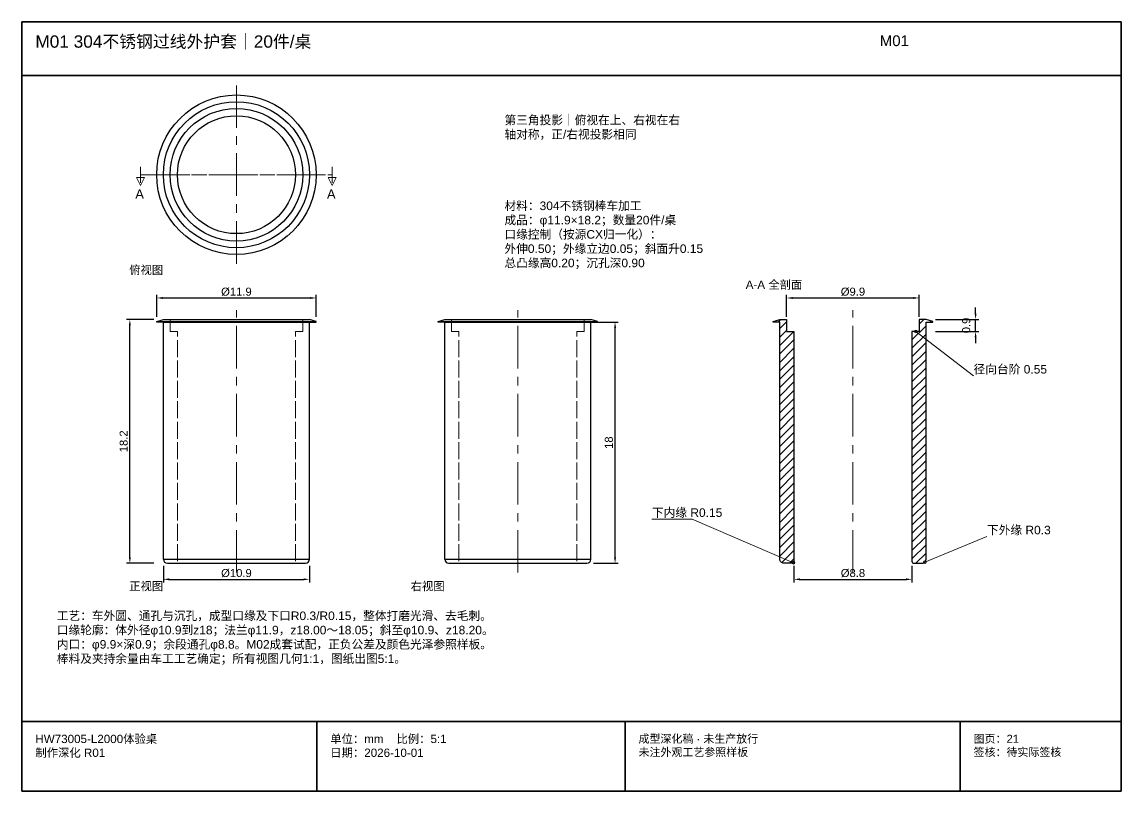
# Model space of a CAD drawing. Header units: millimetres. Extents: x 50 to 288830, y 0 to 4150.
# Drawn here: x 240001 to 240083, y 1 to 58.4 of the extents above; entities that cross this region are included whole.
import ezdxf

# ---------------------------------------------------------------- set-up
doc = ezdxf.new("R2010")
doc.units = ezdxf.units.MM
doc.linetypes.add('CENTER', pattern=[5.08, 3.175, -0.635, 0.635, -0.635])
doc.linetypes.add('DASHED', pattern=[1.524, 1.27, -0.254])
for name, color, linetype, lineweight in [('CENTER', 8, 'CENTER', 13), ('DIM', 7, 'Continuous', 13), ('FRAME', 7, 'Continuous', 35), ('HATCH', 8, 'Continuous', 9), ('HIDDEN', 8, 'DASHED', 13), ('NOTE', 7, 'Continuous', 18), ('OUTLINE', 7, 'Continuous', 25)]:
    doc.layers.add(name, color=color, linetype=linetype, lineweight=lineweight)
doc.styles.add('CN', font='Arial Unicode.ttf')
doc.dimstyles.new('D0_2', dxfattribs={"dimtxt": 0.6, "dimasz": 0.44, "dimexe": 0.24, "dimexo": 0.2, "dimgap": 0.16, "dimtad": 1, "dimdsep": 46, "dimtxsty": 'CN', "dimcen": 2.5, "dimclrd": 7, "dimclre": 7, "dimclrt": 7, "dimazin": 3, "dimtfac": 1, "dimtmove": 0, "dimatfit": 3})

msp = doc.modelspace()

# ---------------------------------------------------------------- hatches: boundary and pattern name
at = {"layer": 'HATCH'}
h = msp.add_hatch(dxfattribs=at)
h.set_pattern_fill('ANSI31', scale=0.14)
h.paths.add_polyline_path([(240057.55, 18.3), (240057.55, 36), (240057.05, 36), (240057.05, 36.05), (240057.55, 36.2), (240058.05, 36.2), (240058.05, 35.3), (240058.6, 35.3), (240058.6, 18.15, -0.414214), (240058.45, 18), (240057.85, 18, -0.414214)])
h = msp.add_hatch(dxfattribs=at)
h.set_pattern_fill('ANSI31', scale=0.14)
h.paths.add_polyline_path([(240068.45, 18.3), (240068.45, 36), (240068.95, 36), (240068.95, 36.05), (240068.45, 36.2), (240067.95, 36.2), (240067.95, 35.3), (240067.4, 35.3), (240067.4, 18.15, 0.414214), (240067.55, 18), (240068.15, 18, 0.414214)])

# ---------------------------------------------------------------- linework, layer by layer
at = {"layer": 'CENTER'}
for p, q in [((240017, 40.35), (240017, 53.65)), ((240009.85, 47), (240024.15, 47)), ((240010.35, 47), (240023.65, 47)), ((240017, 17.3), (240017, 36.9)), ((240038, 17.3), (240038, 36.9)), ((240063, 17.3), (240063, 36.9))]:
    msp.add_line(p, q, dxfattribs=at)
at = {"layer": 'DIM'}
for p, q in [((240009.85, 46.4), (240009.85, 47.6)), ((240024.15, 46.4), (240024.15, 47.6))]:
    msp.add_line(p, q, dxfattribs=at)
for points in [[(240009.85, 46.2), (240009.55, 46.8), (240010.15, 46.8)], [(240024.15, 46.2), (240023.85, 46.8), (240024.45, 46.8)]]:
    msp.add_lwpolyline(points, close=True, dxfattribs=at)
for points in [[(240067.68, 35.3), (240072, 32), (240072, 32)], [(240058.56, 18.044), (240051, 21.3), (240048, 21.3)], [(240068.36, 18.087), (240073, 20), (240073, 20)]]:
    msp.add_lwpolyline(points, dxfattribs=at)
for centre in [(240067.68, 35.3), (240058.56, 18.044), (240068.36, 18.087)]:
    msp.add_circle(centre, 0.1, dxfattribs=at)
at = {"layer": 'FRAME'}
for p, q in [((240001, 54.4), (240083, 54.4)), ((240001, 6.2), (240083, 6.2)), ((240023, 1), (240023, 6.2)), ((240046, 1), (240046, 6.2)), ((240071, 1), (240071, 6.2))]:
    msp.add_line(p, q, dxfattribs=at)
msp.add_lwpolyline([(240001, 1), (240083, 1), (240083, 58.4), (240001, 58.4)], close=True, dxfattribs=at)
at = {"layer": 'HIDDEN'}
for p, q in [((240012.05, 35.3), (240012.05, 36.2)), ((240021.95, 35.3), (240021.95, 36.2)), ((240033.05, 35.3), (240033.05, 36.2)), ((240042.95, 35.3), (240042.95, 36.2)), ((240012.6, 35.3), (240012.05, 35.3)), ((240012.6, 18.15), (240012.6, 35.3)), ((240021.4, 18.15), (240021.4, 35.3)), ((240021.4, 35.3), (240021.95, 35.3)), ((240033.6, 35.3), (240033.05, 35.3)), ((240033.6, 18.15), (240033.6, 35.3)), ((240042.4, 18.15), (240042.4, 35.3)), ((240042.4, 35.3), (240042.95, 35.3))]:
    msp.add_line(p, q, dxfattribs=at)
at = {"layer": 'OUTLINE'}
for p, q in [((240011.55, 36.2), (240022.45, 36.2)), ((240032.55, 36.2), (240043.45, 36.2)), ((240011.05, 36.05), (240022.95, 36.05)), ((240011.55, 36), (240022.45, 36)), ((240032.05, 36.05), (240043.95, 36.05)), ((240032.55, 36), (240043.45, 36)), ((240011.55, 18.3), (240022.45, 18.3)), ((240032.55, 18.3), (240043.45, 18.3)), ((240011.85, 18), (240022.15, 18)), ((240032.85, 18), (240043.15, 18))]:
    msp.add_line(p, q, dxfattribs=at)
for points in [[(240011.55, 18.3), (240011.55, 36), (240011.05, 36), (240011.05, 36.05), (240011.55, 36.2)], [(240022.45, 18.3), (240022.45, 36), (240022.95, 36), (240022.95, 36.05), (240022.45, 36.2)], [(240032.55, 18.3), (240032.55, 36), (240032.05, 36), (240032.05, 36.05), (240032.55, 36.2)], [(240043.45, 18.3), (240043.45, 36), (240043.95, 36), (240043.95, 36.05), (240043.45, 36.2)]]:
    msp.add_lwpolyline(points, dxfattribs=at)
for points in [[(240057.55, 18.3), (240057.55, 36), (240057.05, 36), (240057.05, 36.05), (240057.55, 36.2), (240058.05, 36.2), (240058.05, 35.3), (240058.6, 35.3), (240058.6, 18.15, -0.414214), (240058.45, 18), (240057.85, 18, -0.414214)], [(240068.45, 18.3), (240068.45, 36), (240068.95, 36), (240068.95, 36.05), (240068.45, 36.2), (240067.95, 36.2), (240067.95, 35.3), (240067.4, 35.3), (240067.4, 18.15, 0.414214), (240067.55, 18), (240068.15, 18, 0.414214)]]:
    msp.add_lwpolyline(points, format="xyb", close=True, dxfattribs=at)
for radius in [5.95, 5.45, 4.95, 4.4]:
    msp.add_circle((240017, 47), radius, dxfattribs=at)
for centre, start, end in [((240011.85, 18.3), 180, 270), ((240022.15, 18.3), 270, 360), ((240032.85, 18.3), 180, 270), ((240043.15, 18.3), 270, 360)]:
    msp.add_arc(centre, 0.3, start, end, dxfattribs=at)

# ---------------------------------------------------------------- texts
at = {"layer": 'NOTE', "attachment_point": 1, "style": 'CN'}
for s, insert, char_height, width in [('M01 304不锈钢过线外护套｜20件/桌', (240002, 57.4), 0.92, 62), ('M01', (240065, 57.4), 0.8, 18), ('第三角投影｜俯视在上、右视在右\\P轴对称，正/右视投影相同', (240037, 51.4), 0.64, 44), ('A', (240009.45, 45.9), 0.7, 1.4), ('A', (240023.75, 45.9), 0.7, 1.4), ('材料：304不锈钢棒车加工\\P成品：φ11.9×18.2；数量20件/桌\\P口缘控制（按源CX归一化）：\\P外伸0.50；外缘立边0.05；斜面升0.15\\P总凸缘高0.20；沉孔深0.90', (240037, 45), 0.64, 44.8), ('俯视图', (240009, 40.2), 0.62, 16), ('A-A 全剖面', (240055, 39.1), 0.62, 16), ('径向台阶 0.55', (240072, 32.8), 0.64, 18), ('下内缘 R0.15', (240048, 22.1), 0.64, 18), ('下外缘 R0.3', (240073, 20.8), 0.64, 18), ('正视图', (240009, 16.6), 0.62, 16), ('右视图', (240030, 16.6), 0.62, 16), ('工艺：车外圆、通孔与沉孔，成型口缘及下口R0.3/R0.15，整体打磨光滑、去毛刺。\\P口缘轮廓：体外径φ10.9到z18；法兰φ11.9，z18.00～18.05；斜至φ10.9、z18.20。\\P内口：φ9.9×深0.9；余段通孔φ8.8。M02成套试配，正负公差及颜色光泽参照样板。\\P棒料及夹持余量由车工工艺确定；所有视图几何1:1，图纸出图5:1。', (240003.6, 14.4), 0.64, 76.4), ('HW73005-L2000体验桌\\P制作深化 R01', (240002, 5.2), 0.62, 20), ('单位：mm    比例：5:1\\P日期：2026-10-01', (240024, 5.2), 0.62, 21), ('成型深化稿 · 未生产放行\\P未注外观工艺参照样板', (240047, 5.2), 0.6, 23), ('图页：21\\P签核：待实际签核', (240072, 5.2), 0.6, 11)]:
    msp.add_mtext(s, dxfattribs=dict(at, insert=insert, char_height=char_height, width=width))

# ---------------------------------------------------------------- dimensions: what is measured, and where the dimension line sits
at = {"layer": 'DIM'}
for base, p1, p2 in [((240011.05, 37.8), (240011.05, 36.2), (240022.95, 36.2)), ((240058.05, 37.8), (240058.05, 36.2), (240067.95, 36.2)), ((240011.55, 16.8), (240011.55, 18), (240022.45, 18)), ((240058.6, 16.8), (240058.6, 18), (240067.4, 18))]:
    msp.add_linear_dim(base=base, p1=p1, p2=p2, text='%%c<>', dimstyle='D0_2', dxfattribs=at).render()
for base, p1, p2 in [((240072.15, 35.3), (240068.95, 35.3), (240068.95, 36.2)), ((240009.05, 18), (240011.05, 18), (240011.05, 36.2)), ((240045.25, 18), (240043.45, 18), (240043.45, 36))]:
    msp.add_linear_dim(base=base, p1=p1, p2=p2, angle=90, dimstyle='D0_2', dxfattribs=at).render()

doc.saveas('drawing.dxf')
